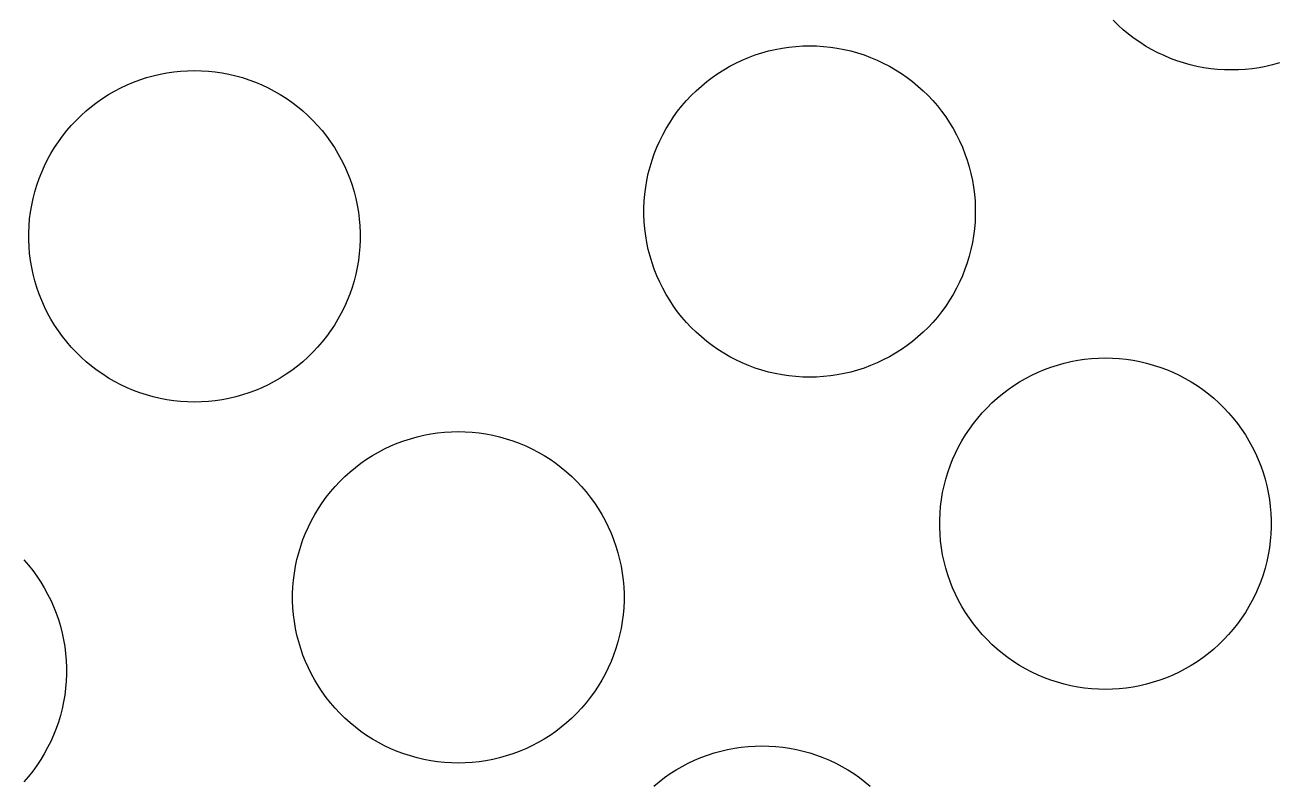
# Model space of a CAD drawing. Header units: metres. Extents: x -102 to 102, y -50 to 50.
# Drawn here: x -76.2 to -64.1, y 13.01 to 20.34 of the extents above; entities that cross this region are included whole.
import ezdxf

# ---------------------------------------------------------------- set-up
doc = ezdxf.new("R2010")
doc.units = ezdxf.units.M

msp = doc.modelspace()

# ---------------------------------------------------------------- linework, layer by layer
for p, q in [((-65.6435, 20.3407), (-65.6914, 20.3876)), ((-65.5937, 20.2958), (-65.6435, 20.3407)), ((-65.542, 20.2531), (-65.5937, 20.2958)), ((-65.4887, 20.2126), (-65.542, 20.2531)), ((-65.4336, 20.1743), (-65.4887, 20.2126)), ((-69.0831, 20.0726), (-69.0186, 20.0906)), ((-69.0186, 20.0906), (-68.9533, 20.1059)), ((-68.9533, 20.1059), (-68.8875, 20.1184)), ((-68.8875, 20.1184), (-68.8212, 20.1282)), ((-68.8212, 20.1282), (-68.7546, 20.1352)), ((-68.7546, 20.1352), (-68.6877, 20.1394)), ((-68.6877, 20.1394), (-68.6207, 20.1408)), ((-68.6207, 20.1408), (-68.5537, 20.1394)), ((-68.5537, 20.1394), (-68.4868, 20.1352)), ((-68.4868, 20.1352), (-68.4201, 20.1282)), ((-68.4201, 20.1282), (-68.3539, 20.1184)), ((-68.3539, 20.1184), (-68.288, 20.1059)), ((-68.288, 20.1059), (-68.2228, 20.0906)), ((-68.2228, 20.0906), (-68.1582, 20.0726)), ((-65.377, 20.1384), (-65.4336, 20.1743)), ((-65.319, 20.1049), (-65.377, 20.1384)), ((-65.2596, 20.0739), (-65.319, 20.1049)), ((-69.3915, 19.9429), (-69.3321, 19.974)), ((-69.3321, 19.974), (-69.2715, 20.0025)), ((-69.2715, 20.0025), (-69.2097, 20.0285)), ((-69.2097, 20.0285), (-69.1469, 20.0518)), ((-69.1469, 20.0518), (-69.0831, 20.0726)), ((-68.1582, 20.0726), (-68.0945, 20.0518)), ((-68.0945, 20.0518), (-68.0317, 20.0285)), ((-68.0317, 20.0285), (-67.9699, 20.0025)), ((-67.9699, 20.0025), (-67.9093, 19.974)), ((-67.9093, 19.974), (-67.8499, 19.9429)), ((-65.199, 20.0453), (-65.2596, 20.0739)), ((-65.1372, 20.0194), (-65.199, 20.0453)), ((-65.0744, 19.996), (-65.1372, 20.0194)), ((-65.0107, 19.9753), (-65.0744, 19.996)), ((-64.9461, 19.9573), (-65.0107, 19.9753)), ((-64.0858, 19.9753), (-64.1503, 19.9573)), ((-75.0226, 19.8332), (-74.958, 19.8512)), ((-74.958, 19.8512), (-74.8928, 19.8665)), ((-74.8928, 19.8665), (-74.827, 19.879)), ((-74.827, 19.879), (-74.7607, 19.8888)), ((-74.7607, 19.8888), (-74.694, 19.8958)), ((-74.694, 19.8958), (-74.6271, 19.9)), ((-74.6271, 19.9), (-74.5601, 19.9014)), ((-74.5601, 19.9014), (-74.4931, 19.9)), ((-74.4931, 19.9), (-74.4262, 19.8958)), ((-74.4262, 19.8958), (-74.3596, 19.8888)), ((-74.3596, 19.8888), (-74.2933, 19.879)), ((-74.2933, 19.879), (-74.2275, 19.8665)), ((-74.2275, 19.8665), (-74.1622, 19.8512)), ((-74.1622, 19.8512), (-74.0977, 19.8332)), ((-69.5611, 19.8353), (-69.5061, 19.8735)), ((-69.5061, 19.8735), (-69.4495, 19.9094)), ((-69.4495, 19.9094), (-69.3915, 19.9429)), ((-67.8499, 19.9429), (-67.7918, 19.9094)), ((-67.7918, 19.9094), (-67.7352, 19.8735)), ((-67.7352, 19.8735), (-67.6802, 19.8353)), ((-64.8809, 19.942), (-64.9461, 19.9573)), ((-64.815, 19.9294), (-64.8809, 19.942)), ((-64.7487, 19.9196), (-64.815, 19.9294)), ((-64.6821, 19.9126), (-64.7487, 19.9196)), ((-64.6152, 19.9084), (-64.6821, 19.9126)), ((-64.5482, 19.907), (-64.6152, 19.9084)), ((-64.4812, 19.9084), (-64.5482, 19.907)), ((-64.4143, 19.9126), (-64.4812, 19.9084)), ((-64.3477, 19.9196), (-64.4143, 19.9126)), ((-64.2814, 19.9294), (-64.3477, 19.9196)), ((-64.2155, 19.942), (-64.2814, 19.9294)), ((-64.1503, 19.9573), (-64.2155, 19.942)), ((-75.3309, 19.7035), (-75.2715, 19.7346)), ((-75.2715, 19.7346), (-75.2109, 19.7631)), ((-75.2109, 19.7631), (-75.1491, 19.7891)), ((-75.1491, 19.7891), (-75.0863, 19.8124)), ((-75.0863, 19.8124), (-75.0226, 19.8332)), ((-74.0977, 19.8332), (-74.0339, 19.8124)), ((-74.0339, 19.8124), (-73.9711, 19.7891)), ((-73.9711, 19.7891), (-73.9093, 19.7631)), ((-73.9093, 19.7631), (-73.8487, 19.7346)), ((-73.8487, 19.7346), (-73.7893, 19.7035)), ((-69.7159, 19.7072), (-69.6662, 19.752)), ((-69.6662, 19.752), (-69.6145, 19.7948)), ((-69.6145, 19.7948), (-69.5611, 19.8353)), ((-67.6802, 19.8353), (-67.6268, 19.7948)), ((-67.6268, 19.7948), (-67.5752, 19.752)), ((-67.5752, 19.752), (-67.5254, 19.7072)), ((-75.5006, 19.5959), (-75.4455, 19.6341)), ((-75.4455, 19.6341), (-75.389, 19.67)), ((-75.389, 19.67), (-75.3309, 19.7035)), ((-73.7893, 19.7035), (-73.7313, 19.67)), ((-73.7313, 19.67), (-73.6747, 19.6341)), ((-73.6747, 19.6341), (-73.6197, 19.5959)), ((-69.8535, 19.5607), (-69.8097, 19.6115)), ((-69.8097, 19.6115), (-69.7638, 19.6603)), ((-69.7638, 19.6603), (-69.7159, 19.7072)), ((-67.5254, 19.7072), (-67.4775, 19.6603)), ((-67.4775, 19.6603), (-67.4316, 19.6115)), ((-67.4316, 19.6115), (-67.3878, 19.5607)), ((-75.6554, 19.4678), (-75.6056, 19.5126)), ((-75.6056, 19.5126), (-75.554, 19.5554)), ((-75.554, 19.5554), (-75.5006, 19.5959)), ((-73.6197, 19.5959), (-73.5663, 19.5554)), ((-73.5663, 19.5554), (-73.5146, 19.5126)), ((-73.5146, 19.5126), (-73.4648, 19.4678)), ((-69.9345, 19.454), (-69.8951, 19.5082)), ((-69.8951, 19.5082), (-69.8535, 19.5607)), ((-67.3878, 19.5607), (-67.3462, 19.5082)), ((-67.3462, 19.5082), (-67.3068, 19.454)), ((-75.7929, 19.3213), (-75.7491, 19.3721)), ((-75.7491, 19.3721), (-75.7033, 19.4209)), ((-75.7033, 19.4209), (-75.6554, 19.4678)), ((-73.4648, 19.4678), (-73.417, 19.4209)), ((-73.417, 19.4209), (-73.3711, 19.3721)), ((-73.3711, 19.3721), (-73.3273, 19.3213)), ((-70.0063, 19.3408), (-69.9716, 19.3982)), ((-69.9716, 19.3982), (-69.9345, 19.454)), ((-67.3068, 19.454), (-67.2697, 19.3982)), ((-67.2697, 19.3982), (-67.235, 19.3408)), ((-75.874, 19.2146), (-75.8346, 19.2688)), ((-75.8346, 19.2688), (-75.7929, 19.3213)), ((-73.3273, 19.3213), (-73.2857, 19.2688)), ((-73.2857, 19.2688), (-73.2463, 19.2146)), ((-70.0684, 19.2221), (-70.0386, 19.2821)), ((-70.0386, 19.2821), (-70.0063, 19.3408)), ((-67.235, 19.3408), (-67.2027, 19.2821)), ((-67.2027, 19.2821), (-67.1729, 19.2221)), ((-75.9458, 19.1014), (-75.911, 19.1588)), ((-75.911, 19.1588), (-75.874, 19.2146)), ((-73.2463, 19.2146), (-73.2092, 19.1588)), ((-73.2092, 19.1588), (-73.1745, 19.1014)), ((-70.1203, 19.0986), (-70.0957, 19.1609)), ((-70.0957, 19.1609), (-70.0684, 19.2221)), ((-67.1729, 19.2221), (-67.1457, 19.1609)), ((-67.1457, 19.1609), (-67.121, 19.0986)), ((-76.0078, 18.9827), (-75.978, 19.0427)), ((-75.978, 19.0427), (-75.9458, 19.1014)), ((-73.1745, 19.1014), (-73.1422, 19.0427)), ((-73.1422, 19.0427), (-73.1124, 18.9827)), ((-70.1617, 18.9711), (-70.1424, 19.0353)), ((-70.1424, 19.0353), (-70.1203, 19.0986)), ((-67.121, 19.0986), (-67.099, 19.0353)), ((-67.099, 19.0353), (-67.0796, 18.9711)), ((-76.0598, 18.8592), (-76.0351, 18.9215)), ((-76.0351, 18.9215), (-76.0078, 18.9827)), ((-73.1124, 18.9827), (-73.0851, 18.9215)), ((-73.0851, 18.9215), (-73.0605, 18.8592)), ((-70.1923, 18.8407), (-70.1784, 18.9062)), ((-70.1784, 18.9062), (-70.1617, 18.9711)), ((-67.0796, 18.9711), (-67.0629, 18.9062)), ((-67.0629, 18.9062), (-67.049, 18.8407)), ((-76.1012, 18.7317), (-76.0818, 18.7959)), ((-76.0818, 18.7959), (-76.0598, 18.8592)), ((-73.0605, 18.8592), (-73.0384, 18.7959)), ((-73.0384, 18.7959), (-73.0191, 18.7317)), ((-70.2119, 18.7081), (-70.2035, 18.7746)), ((-70.2035, 18.7746), (-70.1923, 18.8407)), ((-67.049, 18.8407), (-67.0378, 18.7746)), ((-67.0378, 18.7746), (-67.0294, 18.7081)), ((-76.1318, 18.6013), (-76.1178, 18.6668)), ((-76.1178, 18.6668), (-76.1012, 18.7317)), ((-73.0191, 18.7317), (-73.0024, 18.6668)), ((-73.0024, 18.6668), (-72.9885, 18.6013)), ((-70.2203, 18.5743), (-70.2175, 18.6413)), ((-70.2175, 18.6413), (-70.2119, 18.7081)), ((-67.0294, 18.7081), (-67.0238, 18.6413)), ((-67.0238, 18.6413), (-67.021, 18.5743)), ((-76.1514, 18.4687), (-76.143, 18.5352)), ((-76.143, 18.5352), (-76.1318, 18.6013)), ((-72.9885, 18.6013), (-72.9773, 18.5352)), ((-72.9773, 18.5352), (-72.9689, 18.4687)), ((-70.2203, 18.5073), (-70.2203, 18.5743)), ((-67.021, 18.5743), (-67.021, 18.5073)), ((-76.1598, 18.3349), (-76.157, 18.4019)), ((-76.157, 18.4019), (-76.1514, 18.4687)), ((-72.9689, 18.4687), (-72.9633, 18.4019)), ((-72.9633, 18.4019), (-72.9605, 18.3349)), ((-70.2175, 18.4404), (-70.2203, 18.5073)), ((-70.2119, 18.3736), (-70.2175, 18.4404)), ((-67.0238, 18.4404), (-67.0294, 18.3736)), ((-67.021, 18.5073), (-67.0238, 18.4404)), ((-76.1598, 18.2679), (-76.1598, 18.3349)), ((-76.157, 18.201), (-76.1598, 18.2679)), ((-72.9605, 18.2679), (-72.9633, 18.201)), ((-72.9605, 18.3349), (-72.9605, 18.2679)), ((-70.2035, 18.3071), (-70.2119, 18.3736)), ((-70.1923, 18.241), (-70.2035, 18.3071)), ((-67.0378, 18.3071), (-67.049, 18.241)), ((-67.0294, 18.3736), (-67.0378, 18.3071)), ((-76.1514, 18.1342), (-76.157, 18.201)), ((-72.9633, 18.201), (-72.9689, 18.1342)), ((-70.1784, 18.1755), (-70.1923, 18.241)), ((-70.1617, 18.1106), (-70.1784, 18.1755)), ((-67.0629, 18.1755), (-67.0796, 18.1106)), ((-67.049, 18.241), (-67.0629, 18.1755)), ((-76.143, 18.0677), (-76.1514, 18.1342)), ((-76.1318, 18.0016), (-76.143, 18.0677)), ((-72.9773, 18.0677), (-72.9885, 18.0016)), ((-72.9689, 18.1342), (-72.9773, 18.0677)), ((-70.1424, 18.0464), (-70.1617, 18.1106)), ((-70.1203, 17.9831), (-70.1424, 18.0464)), ((-67.099, 18.0464), (-67.121, 17.9831)), ((-67.0796, 18.1106), (-67.099, 18.0464)), ((-76.1178, 17.9361), (-76.1318, 18.0016)), ((-76.1012, 17.8712), (-76.1178, 17.9361)), ((-73.0024, 17.9361), (-73.0191, 17.8712)), ((-72.9885, 18.0016), (-73.0024, 17.9361)), ((-70.0957, 17.9208), (-70.1203, 17.9831)), ((-70.0684, 17.8596), (-70.0957, 17.9208)), ((-67.1457, 17.9208), (-67.1729, 17.8596)), ((-67.121, 17.9831), (-67.1457, 17.9208)), ((-76.0818, 17.807), (-76.1012, 17.8712)), ((-76.0598, 17.7437), (-76.0818, 17.807)), ((-73.0384, 17.807), (-73.0605, 17.7437)), ((-73.0191, 17.8712), (-73.0384, 17.807)), ((-70.0386, 17.7996), (-70.0684, 17.8596)), ((-70.0063, 17.7408), (-70.0386, 17.7996)), ((-67.2027, 17.7996), (-67.235, 17.7408)), ((-67.1729, 17.8596), (-67.2027, 17.7996)), ((-76.0351, 17.6814), (-76.0598, 17.7437)), ((-76.0078, 17.6202), (-76.0351, 17.6814)), ((-73.0851, 17.6814), (-73.1124, 17.6202)), ((-73.0605, 17.7437), (-73.0851, 17.6814)), ((-69.9716, 17.6835), (-70.0063, 17.7408)), ((-69.9345, 17.6277), (-69.9716, 17.6835)), ((-67.2697, 17.6835), (-67.3068, 17.6277)), ((-67.235, 17.7408), (-67.2697, 17.6835)), ((-75.978, 17.5602), (-76.0078, 17.6202)), ((-75.9458, 17.5014), (-75.978, 17.5602)), ((-73.1422, 17.5602), (-73.1745, 17.5014)), ((-73.1124, 17.6202), (-73.1422, 17.5602)), ((-69.8951, 17.5735), (-69.9345, 17.6277)), ((-69.8535, 17.521), (-69.8951, 17.5735)), ((-67.3462, 17.5735), (-67.3878, 17.521)), ((-67.3068, 17.6277), (-67.3462, 17.5735)), ((-75.911, 17.4441), (-75.9458, 17.5014)), ((-75.874, 17.3883), (-75.911, 17.4441)), ((-73.2092, 17.4441), (-73.2463, 17.3883)), ((-73.1745, 17.5014), (-73.2092, 17.4441)), ((-69.8097, 17.4702), (-69.8535, 17.521)), ((-69.7638, 17.4214), (-69.8097, 17.4702)), ((-69.7159, 17.3745), (-69.7638, 17.4214)), ((-67.4775, 17.4214), (-67.5254, 17.3745)), ((-67.4316, 17.4702), (-67.4775, 17.4214)), ((-67.3878, 17.521), (-67.4316, 17.4702)), ((-75.8346, 17.3341), (-75.874, 17.3883)), ((-75.7929, 17.2816), (-75.8346, 17.3341)), ((-73.2857, 17.3341), (-73.3273, 17.2816)), ((-73.2463, 17.3883), (-73.2857, 17.3341)), ((-69.6662, 17.3297), (-69.7159, 17.3745)), ((-69.6145, 17.2869), (-69.6662, 17.3297)), ((-67.5752, 17.3297), (-67.6268, 17.2869)), ((-67.5254, 17.3745), (-67.5752, 17.3297)), ((-75.7491, 17.2308), (-75.7929, 17.2816)), ((-75.7033, 17.182), (-75.7491, 17.2308)), ((-75.6554, 17.1351), (-75.7033, 17.182)), ((-73.417, 17.182), (-73.4648, 17.1351)), ((-73.3711, 17.2308), (-73.417, 17.182)), ((-73.3273, 17.2816), (-73.3711, 17.2308)), ((-69.5611, 17.2464), (-69.6145, 17.2869)), ((-69.5061, 17.2082), (-69.5611, 17.2464)), ((-69.4495, 17.1723), (-69.5061, 17.2082)), ((-67.7352, 17.2082), (-67.7918, 17.1723)), ((-67.6802, 17.2464), (-67.7352, 17.2082)), ((-67.6268, 17.2869), (-67.6802, 17.2464)), ((-75.6056, 17.0903), (-75.6554, 17.1351)), ((-75.554, 17.0475), (-75.6056, 17.0903)), ((-73.5146, 17.0903), (-73.5663, 17.0475)), ((-73.4648, 17.1351), (-73.5146, 17.0903)), ((-69.3915, 17.1387), (-69.4495, 17.1723)), ((-69.3321, 17.1077), (-69.3915, 17.1387)), ((-69.2715, 17.0792), (-69.3321, 17.1077)), ((-69.2097, 17.0532), (-69.2715, 17.0792)), ((-67.9699, 17.0792), (-68.0317, 17.0532)), ((-67.9093, 17.1077), (-67.9699, 17.0792)), ((-67.8499, 17.1387), (-67.9093, 17.1077)), ((-67.7918, 17.1723), (-67.8499, 17.1387)), ((-66.2912, 17.038), (-66.2274, 17.0587)), ((-66.2274, 17.0587), (-66.1629, 17.0767)), ((-66.1629, 17.0767), (-66.0977, 17.092)), ((-66.0977, 17.092), (-66.0318, 17.1046)), ((-66.0318, 17.1046), (-65.9655, 17.1143)), ((-65.9655, 17.1143), (-65.8989, 17.1214)), ((-65.8989, 17.1214), (-65.832, 17.1256)), ((-65.832, 17.1256), (-65.765, 17.127)), ((-65.765, 17.127), (-65.698, 17.1256)), ((-65.698, 17.1256), (-65.6311, 17.1214)), ((-65.6311, 17.1214), (-65.5645, 17.1143)), ((-65.5645, 17.1143), (-65.4982, 17.1046)), ((-65.4982, 17.1046), (-65.4323, 17.092)), ((-65.4323, 17.092), (-65.3671, 17.0767)), ((-65.3671, 17.0767), (-65.3026, 17.0587)), ((-65.3026, 17.0587), (-65.2388, 17.038)), ((-75.5006, 17.007), (-75.554, 17.0475)), ((-75.4455, 16.9688), (-75.5006, 17.007)), ((-75.389, 16.9329), (-75.4455, 16.9688)), ((-73.6747, 16.9688), (-73.7313, 16.9329)), ((-73.6197, 17.007), (-73.6747, 16.9688)), ((-73.5663, 17.0475), (-73.6197, 17.007)), ((-69.1469, 17.0298), (-69.2097, 17.0532)), ((-69.0831, 17.0091), (-69.1469, 17.0298)), ((-69.0186, 16.9911), (-69.0831, 17.0091)), ((-68.9533, 16.9758), (-69.0186, 16.9911)), ((-68.8875, 16.9632), (-68.9533, 16.9758)), ((-68.8212, 16.9535), (-68.8875, 16.9632)), ((-68.7546, 16.9464), (-68.8212, 16.9535)), ((-68.6877, 16.9422), (-68.7546, 16.9464)), ((-68.6207, 16.9408), (-68.6877, 16.9422)), ((-68.5537, 16.9422), (-68.6207, 16.9408)), ((-68.4868, 16.9464), (-68.5537, 16.9422)), ((-68.4201, 16.9535), (-68.4868, 16.9464)), ((-68.3539, 16.9632), (-68.4201, 16.9535)), ((-68.288, 16.9758), (-68.3539, 16.9632)), ((-68.2228, 16.9911), (-68.288, 16.9758)), ((-68.1582, 17.0091), (-68.2228, 16.9911)), ((-68.0945, 17.0298), (-68.1582, 17.0091)), ((-68.0317, 17.0532), (-68.0945, 17.0298)), ((-66.5358, 16.9291), (-66.4764, 16.9601)), ((-66.4764, 16.9601), (-66.4158, 16.9886)), ((-66.4158, 16.9886), (-66.354, 17.0146)), ((-66.354, 17.0146), (-66.2912, 17.038)), ((-65.2388, 17.038), (-65.176, 17.0146)), ((-65.176, 17.0146), (-65.1142, 16.9886)), ((-65.1142, 16.9886), (-65.0536, 16.9601)), ((-65.0536, 16.9601), (-64.9942, 16.9291)), ((-75.3309, 16.8994), (-75.389, 16.9329)), ((-75.2715, 16.8683), (-75.3309, 16.8994)), ((-75.2109, 16.8398), (-75.2715, 16.8683)), ((-75.1491, 16.8138), (-75.2109, 16.8398)), ((-73.9093, 16.8398), (-73.9711, 16.8138)), ((-73.8487, 16.8683), (-73.9093, 16.8398)), ((-73.7893, 16.8994), (-73.8487, 16.8683)), ((-73.7313, 16.9329), (-73.7893, 16.8994)), ((-66.7588, 16.7809), (-66.7055, 16.8214)), ((-66.7055, 16.8214), (-66.6504, 16.8596)), ((-66.6504, 16.8596), (-66.5938, 16.8956)), ((-66.5938, 16.8956), (-66.5358, 16.9291)), ((-64.9942, 16.9291), (-64.9362, 16.8956)), ((-64.9362, 16.8956), (-64.8796, 16.8596)), ((-64.8796, 16.8596), (-64.8245, 16.8214)), ((-64.8245, 16.8214), (-64.7712, 16.7809)), ((-75.0863, 16.7904), (-75.1491, 16.8138)), ((-75.0226, 16.7697), (-75.0863, 16.7904)), ((-74.958, 16.7517), (-75.0226, 16.7697)), ((-74.8928, 16.7364), (-74.958, 16.7517)), ((-74.827, 16.7238), (-74.8928, 16.7364)), ((-74.7607, 16.7141), (-74.827, 16.7238)), ((-74.694, 16.7071), (-74.7607, 16.7141)), ((-74.6271, 16.7029), (-74.694, 16.7071)), ((-74.5601, 16.7014), (-74.6271, 16.7029)), ((-74.4931, 16.7029), (-74.5601, 16.7014)), ((-74.4262, 16.7071), (-74.4931, 16.7029)), ((-74.3596, 16.7141), (-74.4262, 16.7071)), ((-74.2933, 16.7238), (-74.3596, 16.7141)), ((-74.2275, 16.7364), (-74.2933, 16.7238)), ((-74.1622, 16.7517), (-74.2275, 16.7364)), ((-74.0977, 16.7697), (-74.1622, 16.7517)), ((-74.0339, 16.7904), (-74.0977, 16.7697)), ((-73.9711, 16.8138), (-74.0339, 16.7904)), ((-66.9082, 16.6464), (-66.8603, 16.6933)), ((-66.8603, 16.6933), (-66.8105, 16.7382)), ((-66.8105, 16.7382), (-66.7588, 16.7809)), ((-64.7712, 16.7809), (-64.7195, 16.7382)), ((-64.7195, 16.7382), (-64.6697, 16.6933)), ((-64.6697, 16.6933), (-64.6218, 16.6464)), ((-66.9978, 16.5468), (-66.954, 16.5976)), ((-66.954, 16.5976), (-66.9082, 16.6464)), ((-64.6218, 16.6464), (-64.576, 16.5976)), ((-64.576, 16.5976), (-64.5322, 16.5468)), ((-67.0788, 16.4401), (-67.0394, 16.4943)), ((-67.0394, 16.4943), (-66.9978, 16.5468)), ((-64.5322, 16.5468), (-64.4906, 16.4943)), ((-64.4906, 16.4943), (-64.4512, 16.4401)), ((-72.5389, 16.3266), (-72.4751, 16.3473)), ((-72.4751, 16.3473), (-72.4106, 16.3653)), ((-72.4106, 16.3653), (-72.3454, 16.3806)), ((-72.3454, 16.3806), (-72.2795, 16.3932)), ((-72.2795, 16.3932), (-72.2132, 16.403)), ((-72.2132, 16.403), (-72.1466, 16.41)), ((-72.1466, 16.41), (-72.0797, 16.4142)), ((-72.0797, 16.4142), (-72.0127, 16.4156)), ((-72.0127, 16.4156), (-71.9457, 16.4142)), ((-71.9457, 16.4142), (-71.8788, 16.41)), ((-71.8788, 16.41), (-71.8122, 16.403)), ((-71.8122, 16.403), (-71.7459, 16.3932)), ((-71.7459, 16.3932), (-71.68, 16.3806)), ((-71.68, 16.3806), (-71.6148, 16.3653)), ((-71.6148, 16.3653), (-71.5502, 16.3473)), ((-71.5502, 16.3473), (-71.4865, 16.3266)), ((-67.1506, 16.327), (-67.1159, 16.3843)), ((-67.1159, 16.3843), (-67.0788, 16.4401)), ((-64.4512, 16.4401), (-64.4141, 16.3843)), ((-64.4141, 16.3843), (-64.3794, 16.327)), ((-72.8415, 16.1842), (-72.7835, 16.2177)), ((-72.7835, 16.2177), (-72.7241, 16.2487)), ((-72.7241, 16.2487), (-72.6635, 16.2773)), ((-72.6635, 16.2773), (-72.6017, 16.3032)), ((-72.6017, 16.3032), (-72.5389, 16.3266)), ((-71.4865, 16.3266), (-71.4237, 16.3032)), ((-71.4237, 16.3032), (-71.3619, 16.2773)), ((-71.3619, 16.2773), (-71.3013, 16.2487)), ((-71.3013, 16.2487), (-71.2419, 16.2177)), ((-71.2419, 16.2177), (-71.1839, 16.1842)), ((-67.2127, 16.2082), (-67.1829, 16.2682)), ((-67.1829, 16.2682), (-67.1506, 16.327)), ((-64.3794, 16.327), (-64.3471, 16.2682)), ((-64.3471, 16.2682), (-64.3173, 16.2082)), ((-73.0065, 16.0695), (-72.9532, 16.11)), ((-72.9532, 16.11), (-72.8981, 16.1483)), ((-72.8981, 16.1483), (-72.8415, 16.1842)), ((-71.1839, 16.1842), (-71.1273, 16.1483)), ((-71.1273, 16.1483), (-71.0722, 16.11)), ((-71.0722, 16.11), (-71.0189, 16.0695)), ((-67.2646, 16.0847), (-67.24, 16.147)), ((-67.24, 16.147), (-67.2127, 16.2082)), ((-64.3173, 16.2082), (-64.29, 16.147)), ((-64.29, 16.147), (-64.2654, 16.0847)), ((-73.1559, 15.935), (-73.108, 15.9819)), ((-73.108, 15.9819), (-73.0582, 16.0268)), ((-73.0582, 16.0268), (-73.0065, 16.0695)), ((-71.0189, 16.0695), (-70.9672, 16.0268)), ((-70.9672, 16.0268), (-70.9174, 15.9819)), ((-70.9174, 15.9819), (-70.8695, 15.935)), ((-67.3061, 15.9572), (-67.2867, 16.0214)), ((-67.2867, 16.0214), (-67.2646, 16.0847)), ((-64.2654, 16.0847), (-64.2433, 16.0214)), ((-64.2433, 16.0214), (-64.2239, 15.9572)), ((-73.2455, 15.8355), (-73.2017, 15.8862)), ((-73.2017, 15.8862), (-73.1559, 15.935)), ((-70.8695, 15.935), (-70.8237, 15.8862)), ((-70.8237, 15.8862), (-70.7799, 15.8355)), ((-67.3367, 15.8268), (-67.3227, 15.8923)), ((-67.3227, 15.8923), (-67.3061, 15.9572)), ((-64.2239, 15.9572), (-64.2073, 15.8923)), ((-64.2073, 15.8923), (-64.1933, 15.8268)), ((-73.3636, 15.6729), (-73.3265, 15.7287)), ((-73.3265, 15.7287), (-73.2871, 15.7829)), ((-73.2871, 15.7829), (-73.2455, 15.8355)), ((-70.7799, 15.8355), (-70.7383, 15.7829)), ((-70.7383, 15.7829), (-70.6989, 15.7287)), ((-70.6989, 15.7287), (-70.6618, 15.6729)), ((-67.3562, 15.6942), (-67.3478, 15.7607)), ((-67.3478, 15.7607), (-67.3367, 15.8268)), ((-64.1933, 15.8268), (-64.1822, 15.7607)), ((-64.1822, 15.7607), (-64.1738, 15.6942)), ((-73.4306, 15.5569), (-73.3983, 15.6156)), ((-73.3983, 15.6156), (-73.3636, 15.6729)), ((-70.6618, 15.6729), (-70.627, 15.6156)), ((-70.627, 15.6156), (-70.5948, 15.5569)), ((-67.3647, 15.5605), (-67.3618, 15.6274)), ((-67.3618, 15.6274), (-67.3562, 15.6942)), ((-64.1738, 15.6942), (-64.1682, 15.6274)), ((-64.1682, 15.6274), (-64.1653, 15.5605)), ((-73.4877, 15.4356), (-73.4604, 15.4968)), ((-73.4604, 15.4968), (-73.4306, 15.5569)), ((-70.5948, 15.5569), (-70.565, 15.4968)), ((-70.565, 15.4968), (-70.5377, 15.4356)), ((-67.3647, 15.4935), (-67.3647, 15.5605)), ((-67.3618, 15.4265), (-67.3647, 15.4935)), ((-64.1653, 15.4935), (-64.1682, 15.4265)), ((-64.1653, 15.5605), (-64.1653, 15.4935)), ((-73.5344, 15.31), (-73.5123, 15.3733)), ((-73.5123, 15.3733), (-73.4877, 15.4356)), ((-70.5377, 15.4356), (-70.513, 15.3733)), ((-70.513, 15.3733), (-70.491, 15.31)), ((-67.3562, 15.3597), (-67.3618, 15.4265)), ((-64.1682, 15.4265), (-64.1738, 15.3597)), ((-73.5704, 15.181), (-73.5538, 15.2459)), ((-73.5538, 15.2459), (-73.5344, 15.31)), ((-70.491, 15.31), (-70.4716, 15.2459)), ((-70.4716, 15.2459), (-70.455, 15.181)), ((-67.3478, 15.2932), (-67.3562, 15.3597)), ((-67.3367, 15.2272), (-67.3478, 15.2932)), ((-64.1822, 15.2932), (-64.1933, 15.2272)), ((-64.1738, 15.3597), (-64.1822, 15.2932)), ((-76.2064, 15.1765), (-76.1626, 15.1258)), ((-76.1626, 15.1258), (-76.1209, 15.0732)), ((-73.5844, 15.1154), (-73.5704, 15.181)), ((-70.455, 15.181), (-70.441, 15.1154)), ((-67.3227, 15.1616), (-67.3367, 15.2272)), ((-67.3061, 15.0967), (-67.3227, 15.1616)), ((-64.2073, 15.1616), (-64.2239, 15.0967)), ((-64.1933, 15.2272), (-64.2073, 15.1616)), ((-76.1209, 15.0732), (-76.0816, 15.019)), ((-76.0816, 15.019), (-76.0445, 14.9632)), ((-73.6039, 14.9828), (-73.5955, 15.0493)), ((-73.5955, 15.0493), (-73.5844, 15.1154)), ((-70.441, 15.1154), (-70.4299, 15.0493)), ((-70.4299, 15.0493), (-70.4215, 14.9828)), ((-67.2867, 15.0325), (-67.3061, 15.0967)), ((-67.2646, 14.9693), (-67.2867, 15.0325)), ((-64.2433, 15.0325), (-64.2654, 14.9693)), ((-64.2239, 15.0967), (-64.2433, 15.0325)), ((-76.0445, 14.9632), (-76.0098, 14.9059)), ((-76.0098, 14.9059), (-75.9775, 14.8472)), ((-73.6123, 14.8491), (-73.6095, 14.916)), ((-73.6095, 14.916), (-73.6039, 14.9828)), ((-70.4215, 14.9828), (-70.4158, 14.916)), ((-70.4158, 14.916), (-70.413, 14.8491)), ((-67.24, 14.907), (-67.2646, 14.9693)), ((-67.2127, 14.8457), (-67.24, 14.907)), ((-64.29, 14.907), (-64.3173, 14.8457)), ((-64.2654, 14.9693), (-64.29, 14.907)), ((-75.9775, 14.8472), (-75.9477, 14.7871)), ((-75.9477, 14.7871), (-75.9204, 14.7259)), ((-73.6123, 14.7821), (-73.6123, 14.8491)), ((-73.6095, 14.7151), (-73.6123, 14.7821)), ((-70.413, 14.7821), (-70.4158, 14.7151)), ((-70.413, 14.8491), (-70.413, 14.7821)), ((-67.1829, 14.7857), (-67.2127, 14.8457)), ((-67.1506, 14.727), (-67.1829, 14.7857)), ((-64.3471, 14.7857), (-64.3794, 14.727)), ((-64.3173, 14.8457), (-64.3471, 14.7857)), ((-75.9204, 14.7259), (-75.8957, 14.6636)), ((-75.8957, 14.6636), (-75.8737, 14.6003)), ((-73.6039, 14.6483), (-73.6095, 14.7151)), ((-73.5955, 14.5818), (-73.6039, 14.6483)), ((-70.4215, 14.6483), (-70.4299, 14.5818)), ((-70.4158, 14.7151), (-70.4215, 14.6483)), ((-67.1159, 14.6696), (-67.1506, 14.727)), ((-67.0788, 14.6138), (-67.1159, 14.6696)), ((-64.4141, 14.6696), (-64.4512, 14.6138)), ((-64.3794, 14.727), (-64.4141, 14.6696)), ((-75.8737, 14.6003), (-75.8543, 14.5361)), ((-75.8543, 14.5361), (-75.8377, 14.4712)), ((-73.5844, 14.5158), (-73.5955, 14.5818)), ((-73.5704, 14.4502), (-73.5844, 14.5158)), ((-70.441, 14.5158), (-70.455, 14.4502)), ((-70.4299, 14.5818), (-70.441, 14.5158)), ((-67.0394, 14.5596), (-67.0788, 14.6138)), ((-66.9978, 14.5071), (-67.0394, 14.5596)), ((-64.4906, 14.5596), (-64.5322, 14.5071)), ((-64.4512, 14.6138), (-64.4906, 14.5596)), ((-75.8377, 14.4712), (-75.8237, 14.4057)), ((-75.8237, 14.4057), (-75.8126, 14.3396)), ((-73.5538, 14.3853), (-73.5704, 14.4502)), ((-70.455, 14.4502), (-70.4716, 14.3853)), ((-66.954, 14.4564), (-66.9978, 14.5071)), ((-66.9082, 14.4075), (-66.954, 14.4564)), ((-66.8603, 14.3606), (-66.9082, 14.4075)), ((-64.6218, 14.4075), (-64.6697, 14.3606)), ((-64.576, 14.4564), (-64.6218, 14.4075)), ((-64.5322, 14.5071), (-64.576, 14.4564)), ((-75.8126, 14.3396), (-75.8042, 14.2731)), ((-73.5344, 14.3212), (-73.5538, 14.3853)), ((-73.5123, 14.2579), (-73.5344, 14.3212)), ((-70.491, 14.3212), (-70.513, 14.2579)), ((-70.4716, 14.3853), (-70.491, 14.3212)), ((-66.8105, 14.3158), (-66.8603, 14.3606)), ((-66.7588, 14.2731), (-66.8105, 14.3158)), ((-64.7195, 14.3158), (-64.7712, 14.2731)), ((-64.6697, 14.3606), (-64.7195, 14.3158)), ((-75.8042, 14.2731), (-75.7986, 14.2063)), ((-75.7986, 14.2063), (-75.7957, 14.1394)), ((-73.4877, 14.1956), (-73.5123, 14.2579)), ((-73.4604, 14.1343), (-73.4877, 14.1956)), ((-70.5377, 14.1956), (-70.565, 14.1343)), ((-70.513, 14.2579), (-70.5377, 14.1956)), ((-66.7055, 14.2325), (-66.7588, 14.2731)), ((-66.6504, 14.1943), (-66.7055, 14.2325)), ((-66.5938, 14.1584), (-66.6504, 14.1943)), ((-66.5358, 14.1249), (-66.5938, 14.1584)), ((-64.9362, 14.1584), (-64.9942, 14.1249)), ((-64.8796, 14.1943), (-64.9362, 14.1584)), ((-64.8245, 14.2325), (-64.8796, 14.1943)), ((-64.7712, 14.2731), (-64.8245, 14.2325)), ((-75.7957, 14.0724), (-75.7986, 14.0054)), ((-75.7957, 14.1394), (-75.7957, 14.0724)), ((-73.4306, 14.0743), (-73.4604, 14.1343)), ((-73.3983, 14.0156), (-73.4306, 14.0743)), ((-70.5948, 14.0743), (-70.627, 14.0156)), ((-70.565, 14.1343), (-70.5948, 14.0743)), ((-66.4764, 14.0938), (-66.5358, 14.1249)), ((-66.4158, 14.0653), (-66.4764, 14.0938)), ((-66.354, 14.0393), (-66.4158, 14.0653)), ((-66.2912, 14.016), (-66.354, 14.0393)), ((-65.176, 14.0393), (-65.2388, 14.016)), ((-65.1142, 14.0653), (-65.176, 14.0393)), ((-65.0536, 14.0938), (-65.1142, 14.0653)), ((-64.9942, 14.1249), (-65.0536, 14.0938)), ((-75.8042, 13.9386), (-75.8126, 13.8721)), ((-75.7986, 14.0054), (-75.8042, 13.9386)), ((-73.3636, 13.9583), (-73.3983, 14.0156)), ((-73.3265, 13.9025), (-73.3636, 13.9583)), ((-70.6618, 13.9583), (-70.6989, 13.9025)), ((-70.627, 14.0156), (-70.6618, 13.9583)), ((-66.2274, 13.9953), (-66.2912, 14.016)), ((-66.1629, 13.9772), (-66.2274, 13.9953)), ((-66.0977, 13.9619), (-66.1629, 13.9772)), ((-66.0318, 13.9494), (-66.0977, 13.9619)), ((-65.9655, 13.9396), (-66.0318, 13.9494)), ((-65.8989, 13.9326), (-65.9655, 13.9396)), ((-65.832, 13.9284), (-65.8989, 13.9326)), ((-65.765, 13.927), (-65.832, 13.9284)), ((-65.698, 13.9284), (-65.765, 13.927)), ((-65.6311, 13.9326), (-65.698, 13.9284)), ((-65.5645, 13.9396), (-65.6311, 13.9326)), ((-65.4982, 13.9494), (-65.5645, 13.9396)), ((-65.4323, 13.9619), (-65.4982, 13.9494)), ((-65.3671, 13.9772), (-65.4323, 13.9619)), ((-65.3026, 13.9953), (-65.3671, 13.9772)), ((-65.2388, 14.016), (-65.3026, 13.9953)), ((-75.8237, 13.8061), (-75.8377, 13.7405)), ((-75.8126, 13.8721), (-75.8237, 13.8061)), ((-73.2871, 13.8482), (-73.3265, 13.9025)), ((-73.2455, 13.7957), (-73.2871, 13.8482)), ((-73.2017, 13.745), (-73.2455, 13.7957)), ((-70.7799, 13.7957), (-70.8237, 13.745)), ((-70.7383, 13.8482), (-70.7799, 13.7957)), ((-70.6989, 13.9025), (-70.7383, 13.8482)), ((-75.8543, 13.6756), (-75.8737, 13.6115)), ((-75.8377, 13.7405), (-75.8543, 13.6756)), ((-73.1559, 13.6961), (-73.2017, 13.745)), ((-73.108, 13.6492), (-73.1559, 13.6961)), ((-70.8695, 13.6961), (-70.9174, 13.6492)), ((-70.8237, 13.745), (-70.8695, 13.6961)), ((-75.8957, 13.5482), (-75.9204, 13.4859)), ((-75.8737, 13.6115), (-75.8957, 13.5482)), ((-73.0582, 13.6044), (-73.108, 13.6492)), ((-73.0065, 13.5617), (-73.0582, 13.6044)), ((-72.9532, 13.5212), (-73.0065, 13.5617)), ((-71.0189, 13.5617), (-71.0722, 13.5212)), ((-70.9672, 13.6044), (-71.0189, 13.5617)), ((-70.9174, 13.6492), (-70.9672, 13.6044)), ((-75.9204, 13.4859), (-75.9477, 13.4246)), ((-72.8981, 13.4829), (-72.9532, 13.5212)), ((-72.8415, 13.447), (-72.8981, 13.4829)), ((-72.7835, 13.4135), (-72.8415, 13.447)), ((-71.1839, 13.447), (-71.2419, 13.4135)), ((-71.1273, 13.4829), (-71.1839, 13.447)), ((-71.0722, 13.5212), (-71.1273, 13.4829)), ((-75.9775, 13.3646), (-76.0098, 13.3059)), ((-75.9477, 13.4246), (-75.9775, 13.3646)), ((-72.7241, 13.3824), (-72.7835, 13.4135)), ((-72.6635, 13.3539), (-72.7241, 13.3824)), ((-72.6017, 13.3279), (-72.6635, 13.3539)), ((-72.5389, 13.3046), (-72.6017, 13.3279)), ((-71.4237, 13.3279), (-71.4865, 13.3046)), ((-71.3619, 13.3539), (-71.4237, 13.3279)), ((-71.3013, 13.3824), (-71.3619, 13.3539)), ((-71.2419, 13.4135), (-71.3013, 13.3824)), ((-69.6071, 13.2926), (-69.5433, 13.3133)), ((-69.5433, 13.3133), (-69.4788, 13.3313)), ((-69.4788, 13.3313), (-69.4135, 13.3466)), ((-69.4135, 13.3466), (-69.3477, 13.3592)), ((-69.3477, 13.3592), (-69.2814, 13.369)), ((-69.2814, 13.369), (-69.2148, 13.376)), ((-69.2148, 13.376), (-69.1479, 13.3802)), ((-69.1479, 13.3802), (-69.0809, 13.3816)), ((-69.0809, 13.3816), (-69.0139, 13.3802)), ((-69.0139, 13.3802), (-68.947, 13.376)), ((-68.947, 13.376), (-68.8803, 13.369)), ((-68.8803, 13.369), (-68.814, 13.3592)), ((-68.814, 13.3592), (-68.7482, 13.3466)), ((-68.7482, 13.3466), (-68.683, 13.3313)), ((-68.683, 13.3313), (-68.6184, 13.3133)), ((-68.6184, 13.3133), (-68.5547, 13.2926)), ((-76.0816, 13.1927), (-76.1209, 13.1385)), ((-76.0445, 13.2486), (-76.0816, 13.1927)), ((-76.0098, 13.3059), (-76.0445, 13.2486)), ((-72.4751, 13.2839), (-72.5389, 13.3046)), ((-72.4106, 13.2659), (-72.4751, 13.2839)), ((-72.3454, 13.2505), (-72.4106, 13.2659)), ((-72.2795, 13.238), (-72.3454, 13.2505)), ((-72.2132, 13.2282), (-72.2795, 13.238)), ((-72.1466, 13.2212), (-72.2132, 13.2282)), ((-72.0797, 13.217), (-72.1466, 13.2212)), ((-72.0127, 13.2156), (-72.0797, 13.217)), ((-71.9457, 13.217), (-72.0127, 13.2156)), ((-71.8788, 13.2212), (-71.9457, 13.217)), ((-71.8122, 13.2282), (-71.8788, 13.2212)), ((-71.7459, 13.238), (-71.8122, 13.2282)), ((-71.68, 13.2505), (-71.7459, 13.238)), ((-71.6148, 13.2659), (-71.68, 13.2505)), ((-71.5502, 13.2839), (-71.6148, 13.2659)), ((-71.4865, 13.3046), (-71.5502, 13.2839)), ((-69.8517, 13.1837), (-69.7923, 13.2147)), ((-69.7923, 13.2147), (-69.7316, 13.2433)), ((-69.7316, 13.2433), (-69.6699, 13.2692)), ((-69.6699, 13.2692), (-69.6071, 13.2926)), ((-68.5547, 13.2926), (-68.4919, 13.2692)), ((-68.4919, 13.2692), (-68.4301, 13.2433)), ((-68.4301, 13.2433), (-68.3694, 13.2147)), ((-68.3694, 13.2147), (-68.3101, 13.1837)), ((-76.1626, 13.086), (-76.2064, 13.0353)), ((-76.1209, 13.1385), (-76.1626, 13.086)), ((-70.0747, 13.0355), (-70.0213, 13.076)), ((-70.0213, 13.076), (-69.9663, 13.1143)), ((-69.9663, 13.1143), (-69.9097, 13.1502)), ((-69.9097, 13.1502), (-69.8517, 13.1837)), ((-68.3101, 13.1837), (-68.252, 13.1502)), ((-68.252, 13.1502), (-68.1954, 13.1143)), ((-68.1954, 13.1143), (-68.1404, 13.076)), ((-68.1404, 13.076), (-68.087, 13.0355)), ((-70.1263, 12.9928), (-70.0747, 13.0355)), ((-68.087, 13.0355), (-68.0354, 12.9928))]:
    msp.add_line(p, q)

doc.saveas('drawing.dxf')
